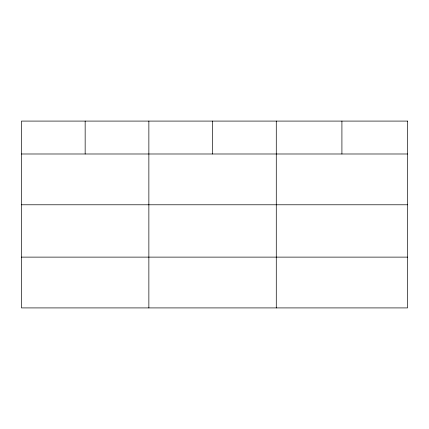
<?xml version="1.0" encoding="UTF-8"?>
<svg xmlns="http://www.w3.org/2000/svg" width="429" height="429" viewBox="0 0 429 429"><rect width="100%" height="100%" fill="white"/><g stroke="black" fill="none" stroke-linecap="round" stroke-linejoin="round"><path stroke-width="0.64" d="M21.45 153.99L407.55 153.99M21.45 204.783L407.55 204.783M21.45 257.121L407.55 257.121M341.913 121.085L341.913 153.99M276.276 121.085L276.276 307.915M212.569 121.085L212.569 153.99M148.863 121.085L148.863 307.915M85.157 121.085L85.157 153.99M407.55 121.085L21.45 121.085L21.45 307.915L407.55 307.915L407.55 121.085"/></g></svg>
